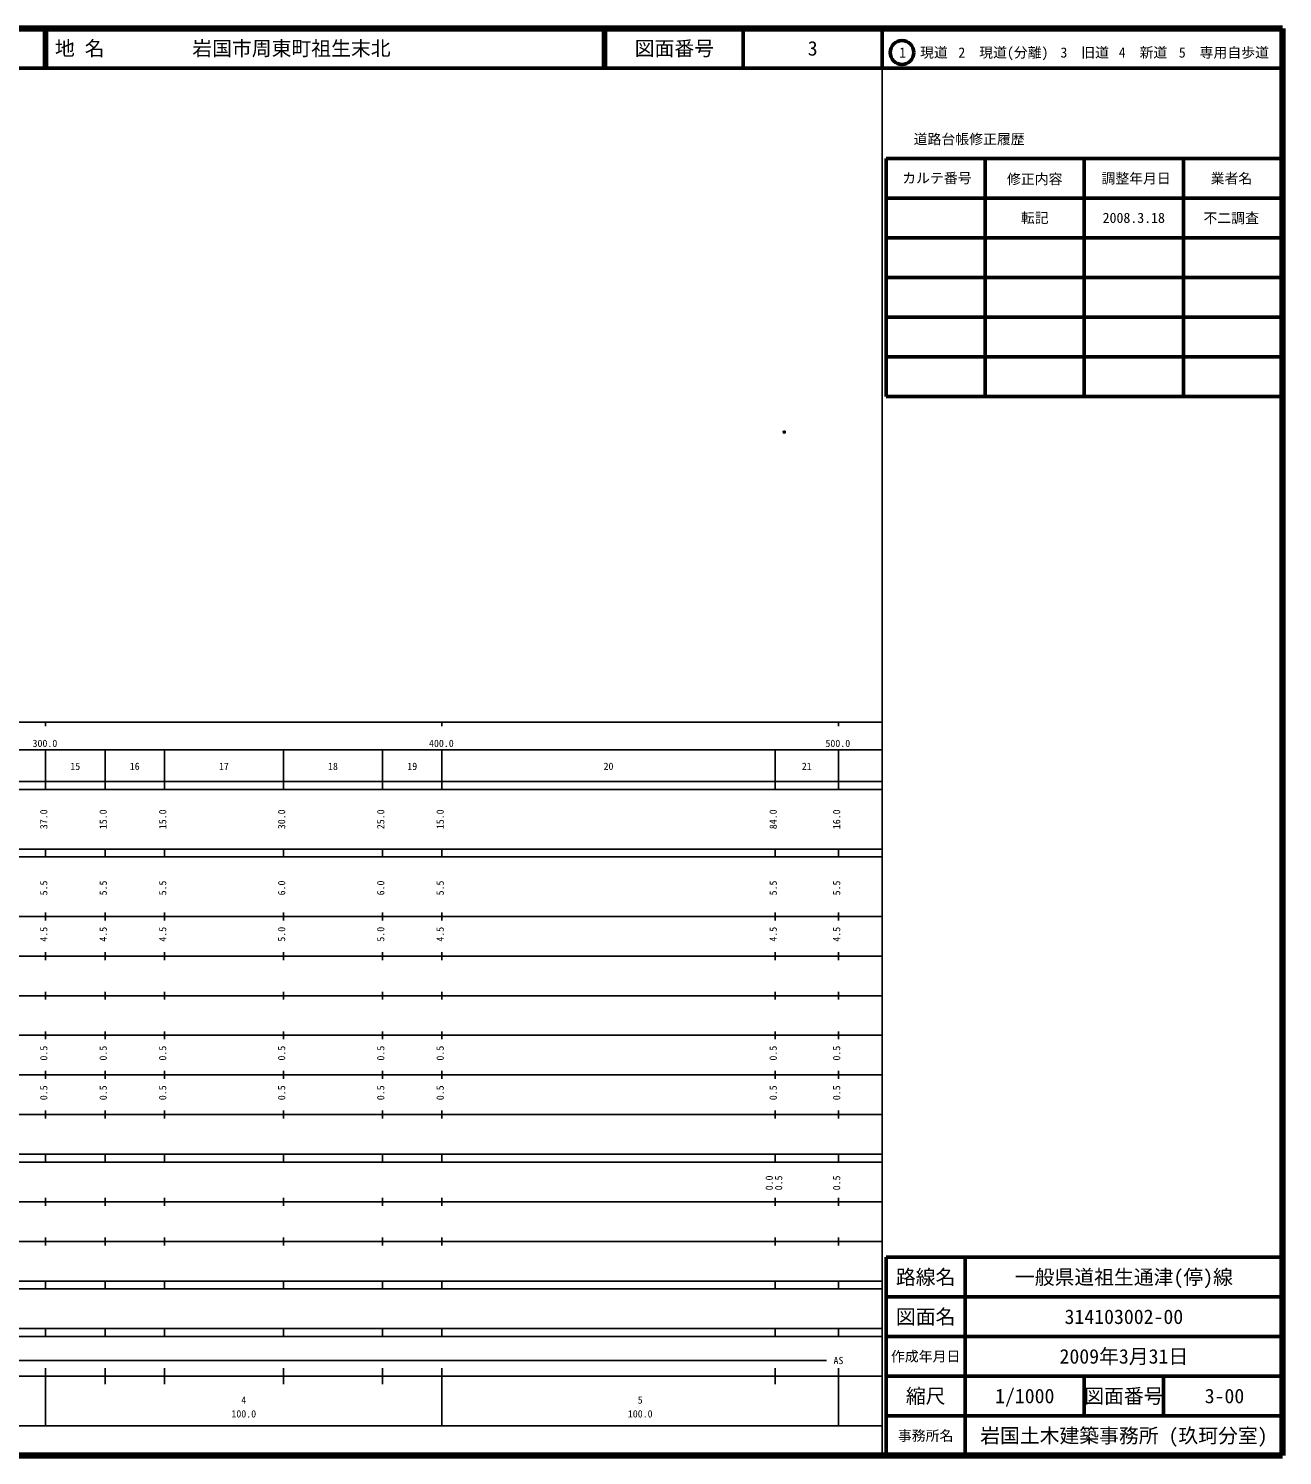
# Model space of a CAD drawing. Units: millimetres on the paper. Extents: x 40 to 680, y 20 to 380.
# Drawn here: x 363.7 to 680, y 20 to 380 of the extents above; entities that cross this region are included whole.
import ezdxf
from ezdxf.enums import TextEntityAlignment as Align

# ---------------------------------------------------------------- set-up
doc = ezdxf.new("R2010")
doc.units = ezdxf.units.MM
doc.header["$PDMODE"] = 32
doc.header["$PDSIZE"] = 0.5
doc.layers.add('M-OTRS', color=6, linetype='Continuous')
doc.layers.add('M-TTL-TXT', color=7, linetype='Continuous')
for name, color, linetype, lineweight in [('M-TTL', 2, 'Continuous', 140), ('M-TTL-BAND', 7, 'Continuous', 25), ('M-TTL-FRAM', 2, 'Continuous', 50), ('M-TTL-LINE', 7, 'Continuous', 50)]:
    doc.layers.add(name, color=color, linetype=linetype, lineweight=lineweight)
doc.styles.add('ＭＳ ゴシック', font='')
doc.styles.get('ＭＳ ゴシック').set_extended_font_data('MS Gothic')

msp = doc.modelspace()

# ---------------------------------------------------------------- linework, layer by layer
at = {"layer": 'M-OTRS'}
msp.add_point((554.348, 278.206), dxfattribs=at)
at = {"layer": 'M-TTL'}
for p, q in [((680, 380), (40, 380)), ((680, 20), (680, 380)), ((40, 20), (680, 20))]:
    msp.add_line(p, q, dxfattribs=at)
at = {"layer": 'M-TTL-BAND'}
for p, q in [((579, 20), (579, 370)), ((40, 205), (579, 205)), ((368, 205), (368, 204)), ((468, 205), (468, 204)), ((568, 205), (568, 204)), ((68, 198), (579, 198)), ((368, 188), (368, 198)), ((383, 188), (383, 198)), ((398, 188), (398, 198)), ((428, 188), (428, 198)), ((453, 188), (453, 198)), ((468, 188), (468, 198)), ((552, 188), (552, 198)), ((568, 188), (568, 198)), ((40, 190), (579, 190)), ((40, 188), (579, 188)), ((40, 173), (579, 173)), ((368, 171), (368, 173)), ((383, 171), (383, 173)), ((398, 171), (398, 173)), ((428, 171), (428, 173)), ((453, 171), (453, 173)), ((468, 171), (468, 173)), ((552, 171), (552, 173)), ((568, 171), (568, 173)), ((40, 171), (579, 171)), ((40, 156), (579, 156)), ((368, 155), (368, 157)), ((383, 155), (383, 157)), ((398, 155), (398, 157)), ((428, 155), (428, 157)), ((453, 155), (453, 157)), ((468, 155), (468, 157)), ((552, 155), (552, 157)), ((568, 155), (568, 157)), ((46, 146), (579, 146)), ((368, 145), (368, 147)), ((383, 145), (383, 147)), ((398, 145), (398, 147)), ((428, 145), (428, 147)), ((453, 145), (453, 147)), ((468, 145), (468, 147)), ((552, 145), (552, 147)), ((568, 145), (568, 147)), ((368, 135), (368, 137)), ((383, 135), (383, 137)), ((398, 135), (398, 137)), ((428, 135), (428, 137)), ((453, 135), (453, 137)), ((468, 135), (468, 137)), ((552, 135), (552, 137)), ((568, 135), (568, 137)), ((52, 136), (579, 136)), ((46, 126), (579, 126)), ((368, 125), (368, 127)), ((383, 125), (383, 127)), ((398, 125), (398, 127)), ((428, 125), (428, 127)), ((453, 125), (453, 127)), ((468, 125), (468, 127)), ((552, 125), (552, 127)), ((568, 125), (568, 127)), ((52, 116), (579, 116)), ((368, 115), (368, 117)), ((383, 115), (383, 117)), ((398, 115), (398, 117)), ((428, 115), (428, 117)), ((453, 115), (453, 117)), ((468, 115), (468, 117)), ((552, 115), (552, 117)), ((568, 115), (568, 117)), ((46, 106), (579, 106)), ((368, 105), (368, 107)), ((383, 105), (383, 107)), ((398, 105), (398, 107)), ((428, 105), (428, 107)), ((453, 105), (453, 107)), ((468, 105), (468, 107)), ((552, 105), (552, 107)), ((568, 105), (568, 107)), ((40, 96), (579, 96)), ((40, 94), (579, 94)), ((368, 94), (368, 96)), ((383, 94), (383, 96)), ((398, 94), (398, 96)), ((428, 94), (428, 96)), ((453, 94), (453, 96)), ((468, 94), (468, 96)), ((552, 94), (552, 96)), ((568, 94), (568, 96)), ((49, 84), (579, 84)), ((368, 83), (368, 85)), ((383, 83), (383, 85)), ((398, 83), (398, 85)), ((428, 83), (428, 85)), ((453, 83), (453, 85)), ((468, 83), (468, 85)), ((552, 83), (552, 85)), ((568, 83), (568, 85)), ((40, 74), (579, 74)), ((368, 73), (368, 75)), ((383, 73), (383, 75)), ((398, 73), (398, 75)), ((428, 73), (428, 75)), ((453, 73), (453, 75)), ((468, 73), (468, 75)), ((552, 73), (552, 75)), ((568, 73), (568, 75)), ((40, 64), (579, 64)), ((40, 62), (579, 62)), ((368, 62), (368, 64)), ((383, 62), (383, 64)), ((398, 62), (398, 64)), ((428, 62), (428, 64)), ((453, 62), (453, 64)), ((468, 62), (468, 64)), ((552, 62), (552, 64)), ((568, 62), (568, 64)), ((40, 52), (579, 52)), ((368, 50), (368, 52)), ((383, 50), (383, 52)), ((398, 50), (398, 52)), ((428, 50), (428, 52)), ((453, 50), (453, 52)), ((468, 50), (468, 52)), ((552, 50), (552, 52)), ((568, 50), (568, 52)), ((40, 50), (579, 50)), ((71, 44), (565, 44)), ((40, 40), (579, 40)), ((368, 27.5), (368, 42)), ((383, 38), (383, 42)), ((398, 38), (398, 42)), ((428, 38), (428, 42)), ((453, 38), (453, 42)), ((468, 27.5), (468, 42)), ((552, 38), (552, 42)), ((568, 27.5), (568, 42)), ((68, 27.5), (579, 27.5))]:
    msp.add_line(p, q, dxfattribs=at)
at = {"layer": 'M-TTL-FRAM'}
for p, q in [((580, 347.197), (580, 287.197)), ((580, 347.197), (680, 347.197)), ((580, 287.197), (680, 287.197)), ((680, 70), (580, 70)), ((580, 70), (580, 20))]:
    msp.add_line(p, q, dxfattribs=at)
at = {"layer": 'M-TTL-LINE'}
for p, q in [((367.75, 380), (367.75, 370)), ((368.25, 380), (368.25, 370)), ((508.747, 380), (508.747, 370)), ((509.247, 380), (509.247, 370)), ((543.997, 380), (543.997, 370)), ((579, 380), (579, 370)), ((40, 370), (680, 370)), ((605, 347.197), (605, 287.197)), ((630, 347.197), (630, 287.197)), ((655, 347.197), (655, 287.197)), ((580, 337.197), (680, 337.197)), ((580, 327.197), (680, 327.197)), ((580, 317.197), (680, 317.197)), ((580, 307.197), (680, 307.197)), ((580, 297.197), (680, 297.197)), ((600, 70), (600, 20)), ((680, 60), (580, 60)), ((680, 50), (580, 50)), ((680, 40), (580, 40)), ((630, 40), (630, 30)), ((650, 40), (650, 30)), ((680, 30), (580, 30))]:
    msp.add_line(p, q, dxfattribs=at)
msp.add_circle((584.031, 373.958), 3, dxfattribs=at)

# ---------------------------------------------------------------- texts
at = {"layer": 'M-TTL-BAND', "style": 'ＭＳ ゴシック'}
for s, p in [('300.0', (367.844, 198.195)), ('400.0', (467.844, 198.195)), ('500.0', (567.844, 198.195)), ('15', (375.5, 192.405)), ('16', (390.5, 192.405)), ('17', (413, 192.405)), ('18', (440.5, 192.405)), ('19', (460.5, 192.405)), ('20', (510, 192.405)), ('21', (560, 192.405)), ('AS', (568, 42.5)), ('4', (418, 32.523)), ('5', (518, 32.523)), ('100.0', (418, 29.033)), ('100.0', (518, 29.033))]:
    msp.add_text(s, height=1.833, dxfattribs=at).set_placement(p, align=Align.BOTTOM_CENTER)
for s, p in [('37.0', (369, 180.5)), ('15.0', (384, 180.5)), ('15.0', (399, 180.5)), ('30.0', (429, 180.5)), ('25.0', (454, 180.5)), ('15.0', (469, 180.5)), ('84.0', (553, 180.5)), ('16.0', (569, 180.5)), ('5.5', (369, 163.174)), ('5.5', (384, 163.174)), ('5.5', (399, 163.174)), ('6.0', (429, 163.174)), ('6.0', (454, 163.174)), ('5.5', (469, 163.174)), ('5.5', (553, 163.174)), ('5.5', (569, 163.174)), ('4.5', (369, 151.5)), ('4.5', (384, 151.5)), ('4.5', (399, 151.5)), ('5.0', (429, 151.5)), ('5.0', (454, 151.5)), ('4.5', (469, 151.5)), ('4.5', (553, 151.5)), ('4.5', (569, 151.5)), ('0.5', (369, 121.5)), ('0.5', (384, 121.5)), ('0.5', (399, 121.5)), ('0.5', (429, 121.5)), ('0.5', (454, 121.5)), ('0.5', (469, 121.5)), ('0.5', (553, 121.5)), ('0.5', (569, 121.5)), ('0.5', (369, 111.5)), ('0.5', (384, 111.5)), ('0.5', (399, 111.5)), ('0.5', (429, 111.5)), ('0.5', (454, 111.5)), ('0.5', (469, 111.5)), ('0.5', (553, 111.5)), ('0.5', (569, 111.5)), ('0.0', (552, 88.764)), ('0.5', (554.37, 88.764)), ('0.5', (569, 88.764))]:
    msp.add_text(s, height=1.833, rotation=90, dxfattribs=at).set_placement(p, align=Align.BOTTOM_CENTER)
at = {"layer": 'M-TTL-TXT', "style": 'ＭＳ ゴシック'}
for s, p in [('地 名', (370.38, 375)), ('岩国市周東町祖生末北', (405.024, 375))]:
    msp.add_text(s, height=3.666, dxfattribs=at).set_placement(p, align=Align.MIDDLE_LEFT)
for s, height, p in [('図面番号', 3.666, (526.622, 375)), ('3', 3.666, (561.497, 375)), ('1\u3000現道', 2.566, (589.448, 373.958)), ('2\u3000現道(分離)', 2.566, (609.619, 373.958)), ('3\u3000旧道', 2.566, (630.121, 373.958)), ('4\u3000新道', 2.566, (644.824, 373.958)), ('5\u3000専用自歩道', 2.566, (665.228, 373.958)), ('道路台帳修正履歴', 2.566, (600.968, 352.113)), ('カルテ番号', 2.566, (592.839, 342.277)), ('修正内容', 2.566, (617.509, 342.023)), ('調整年月日', 2.566, (643.089, 342.197)), ('業者名', 2.566, (667.134, 342.197)), ('転記', 2.566, (617.5, 332.245)), ('2008.3.18', 2.566, (642.5, 332.245)), ('不二調査', 2.566, (667.077, 332.189)), ('路線名', 3.666, (590, 65)), ('路線名', 3.666, (590, 65)), ('一般県道祖生通津(停)線', 3.666, (640, 65)), ('図面名', 3.666, (590, 55)), ('図面名', 3.666, (590, 55)), ('314103002-00', 3.666, (640, 55)), ('2009年3月31日', 3.666, (640, 45)), ('作成年月日', 2.566, (590, 45)), ('作成年月日', 2.566, (590, 45)), ('縮尺', 3.666, (590, 35)), ('縮尺', 3.666, (590, 35)), ('1/1000', 3.666, (615, 35)), ('図面番号', 3.666, (640, 35)), ('図面番号', 3.666, (640, 35)), (' 3-00', 3.666, (664.125, 35)), ('事務所名', 2.566, (590, 25)), ('事務所名', 2.566, (590, 25)), ('岩国土木建築事務所 (玖珂分室)', 3.666, (640, 25))]:
    msp.add_text(s, height=height, dxfattribs=at).set_placement(p, align=Align.MIDDLE_CENTER)

doc.saveas('drawing.dxf')
